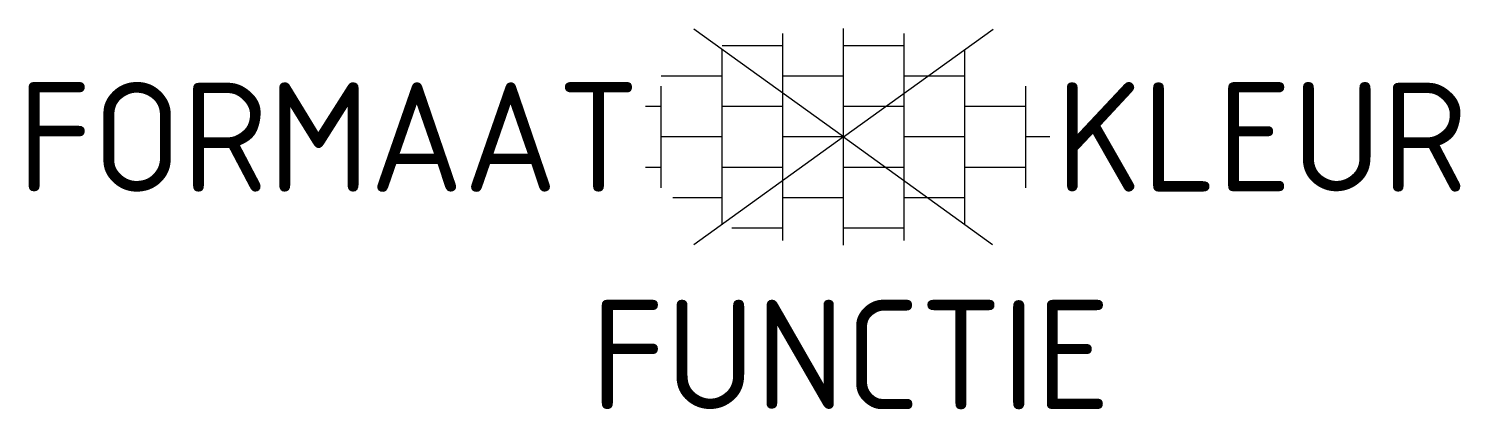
# Model space of a CAD drawing. Extents: x -13.4 to 10.2, y -4.5 to 1.8.
import ezdxf
from ezdxf.enums import TextEntityAlignment as Align

# ---------------------------------------------------------------- set-up
doc = ezdxf.new("R2010")
doc.units = 0
doc.styles.add('NLCS-ISO', font='NLCS-ISO.ttf')

msp = doc.modelspace()

# ---------------------------------------------------------------- linework, layer by layer
at = {"ltscale": 0.1}
for q in [(-2.467, 1.776), (2.467, 1.776), (-2.467, -1.776), (2.456, -1.768)]:
    msp.add_line((0, 0), q, dxfattribs=at)
for p, q in [((-1, -1.705), (-1, 1.705)), ((0, -1.784), (0, 1.784)), ((1, -1.705), (1, 1.705)), ((-1, 1.5), (-2, 1.5)), ((-2, -1.441), (-2, 1.441)), ((1, 1.5), (0, 1.5)), ((2, -1.441), (2, 1.441)), ((-2, 1), (-3, 1)), ((0, 1), (-1, 1)), ((2, 1), (1, 1)), ((-3, -0.835), (-3, 0.835)), ((3, -0.835), (3, 0.835)), ((-3, 0.5), (-3.259, 0.5)), ((-1, 0.5), (-2, 0.5)), ((1, 0.5), (0, 0.5)), ((3, 0.5), (2, 0.5)), ((-2, 0), (-3, 0)), ((0, 0), (-1, 0)), ((2, 0), (1, 0)), ((3.395, 0), (3, 0)), ((-3, -0.5), (-3.259, -0.5)), ((-1, -0.5), (-2, -0.5)), ((1, -0.5), (0, -0.5)), ((3, -0.5), (2, -0.5)), ((-2, -1), (-2.811, -1)), ((0, -1), (-1, -1)), ((2, -1), (1, -1)), ((-1, -1.5), (-1.837, -1.5)), ((1, -1.5), (0, -1.5))]:
    msp.add_line(p, q)

# ---------------------------------------------------------------- texts
at = {"style": 'NLCS-ISO'}
msp.add_attdef('FORMAAT', text='20x20', height=1.8, dxfattribs=at).set_placement((-3.359, 0), align=Align.MIDDLE_RIGHT)
msp.add_attdef('KLEUR', text='G', height=1.8, dxfattribs=at).set_placement((3.495, 0), align=Align.MIDDLE_LEFT)
at = {"style": 'NLCS-ISO', "flags": 1}
msp.add_attdef('FUNCTIE', text='', height=1.8, dxfattribs=at).set_placement((0.116, -3.585), align=Align.MIDDLE_CENTER)

doc.saveas('drawing.dxf')
